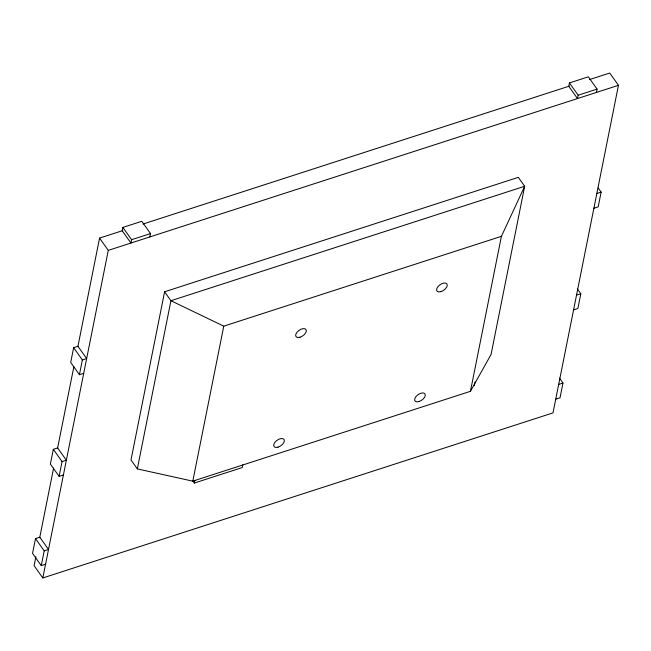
<?xml version="1.0" encoding="UTF-8"?>
<svg xmlns="http://www.w3.org/2000/svg" width="651" height="651" viewBox="0 0 651 651"><rect width="100%" height="100%" fill="white"/><g stroke="black" fill="none" stroke-linecap="round" stroke-linejoin="round"><path stroke-width="0.98" d="M41.265 565.629L44.211 550.876L48.508 549.485L39.801 537.213L35.496 538.597L32.55 553.358L41.265 565.629L45.562 564.238M59.103 476.353L62.048 461.6L66.353 460.208L57.638 447.929L53.341 449.32L50.387 464.073L59.103 476.353L63.399 474.961M79.414 374.716L82.36 359.962L86.656 358.571L77.949 346.299L73.644 347.691L70.699 362.444L79.414 374.716L83.71 373.324M35.895 556.727L34.104 565.686L42.82 577.958L552.992 412.897L618.45 85.314L609.735 73.042L589.448 79.601M39.678 537.807L53.602 468.11M57.581 448.189L73.897 366.546M77.876 346.633L99.562 238.103L122.754 230.6M42.82 577.958L108.278 250.375L99.562 238.103M122.876 227.419L122.209 230.78L130.924 243.051L131.592 239.698L122.876 227.419L141.796 221.299L150.511 233.579L149.836 236.931M164.597 291.794L130.989 459.98L137.328 468.907L192.802 481.154L470.437 391.324L491.066 354.461L524.673 186.276L518.334 177.341L164.597 291.794L170.928 300.721L223.773 326.151L501.408 236.329L524.673 186.276L170.928 300.721L137.328 468.907M192.802 481.154L223.773 326.151M242.807 464.798L242.262 467.548L194.348 483.05L194.893 480.3M470.437 391.324L501.408 236.329M474.278 385.62L475.01 381.95M569.446 82.937L568.779 86.29L577.486 98.57L578.161 95.217L569.446 82.937L588.366 76.818L597.073 89.097L596.406 92.45M559.494 378.125L562.985 383.032L560.031 397.785L555.734 399.177M577.339 288.841L580.822 293.756L577.876 308.509L573.572 309.9M598.228 188.025L601.133 192.118L598.179 206.872L593.883 208.263M143.049 224.034L569.153 86.168M131.592 239.698L150.511 233.579M578.161 95.217L597.073 89.097M108.278 250.375L618.45 85.314M596.829 193.51L601.133 192.118M576.526 295.147L580.822 293.756M558.68 384.424L562.985 383.032M192.582 480.568L194.348 483.05M73.644 347.691L82.36 359.962M53.341 449.32L62.048 461.6M35.496 538.597L44.211 550.876M440.971 291.624A6.119 3.328 -35.4 0 0 446.952 283.982A6.119 3.328 -35.4 0 0 437.838 286.774A6.119 3.328 -35.4 0 0 440.971 291.624M300.038 337.218A6.119 3.328 -35.4 0 0 306.019 329.577A6.119 3.328 -35.4 0 0 296.905 332.368A6.119 3.328 -35.4 0 0 300.038 337.218M419.008 401.545A6.119 3.328 -35.4 0 0 424.989 393.912A6.119 3.328 -35.4 0 0 415.867 396.703A6.119 3.328 -35.4 0 0 419.008 401.545M278.075 447.147A6.119 3.328 -35.4 0 0 284.056 439.506A6.119 3.328 -35.4 0 0 274.942 442.298A6.119 3.328 -35.4 0 0 278.075 447.147"/></g></svg>
